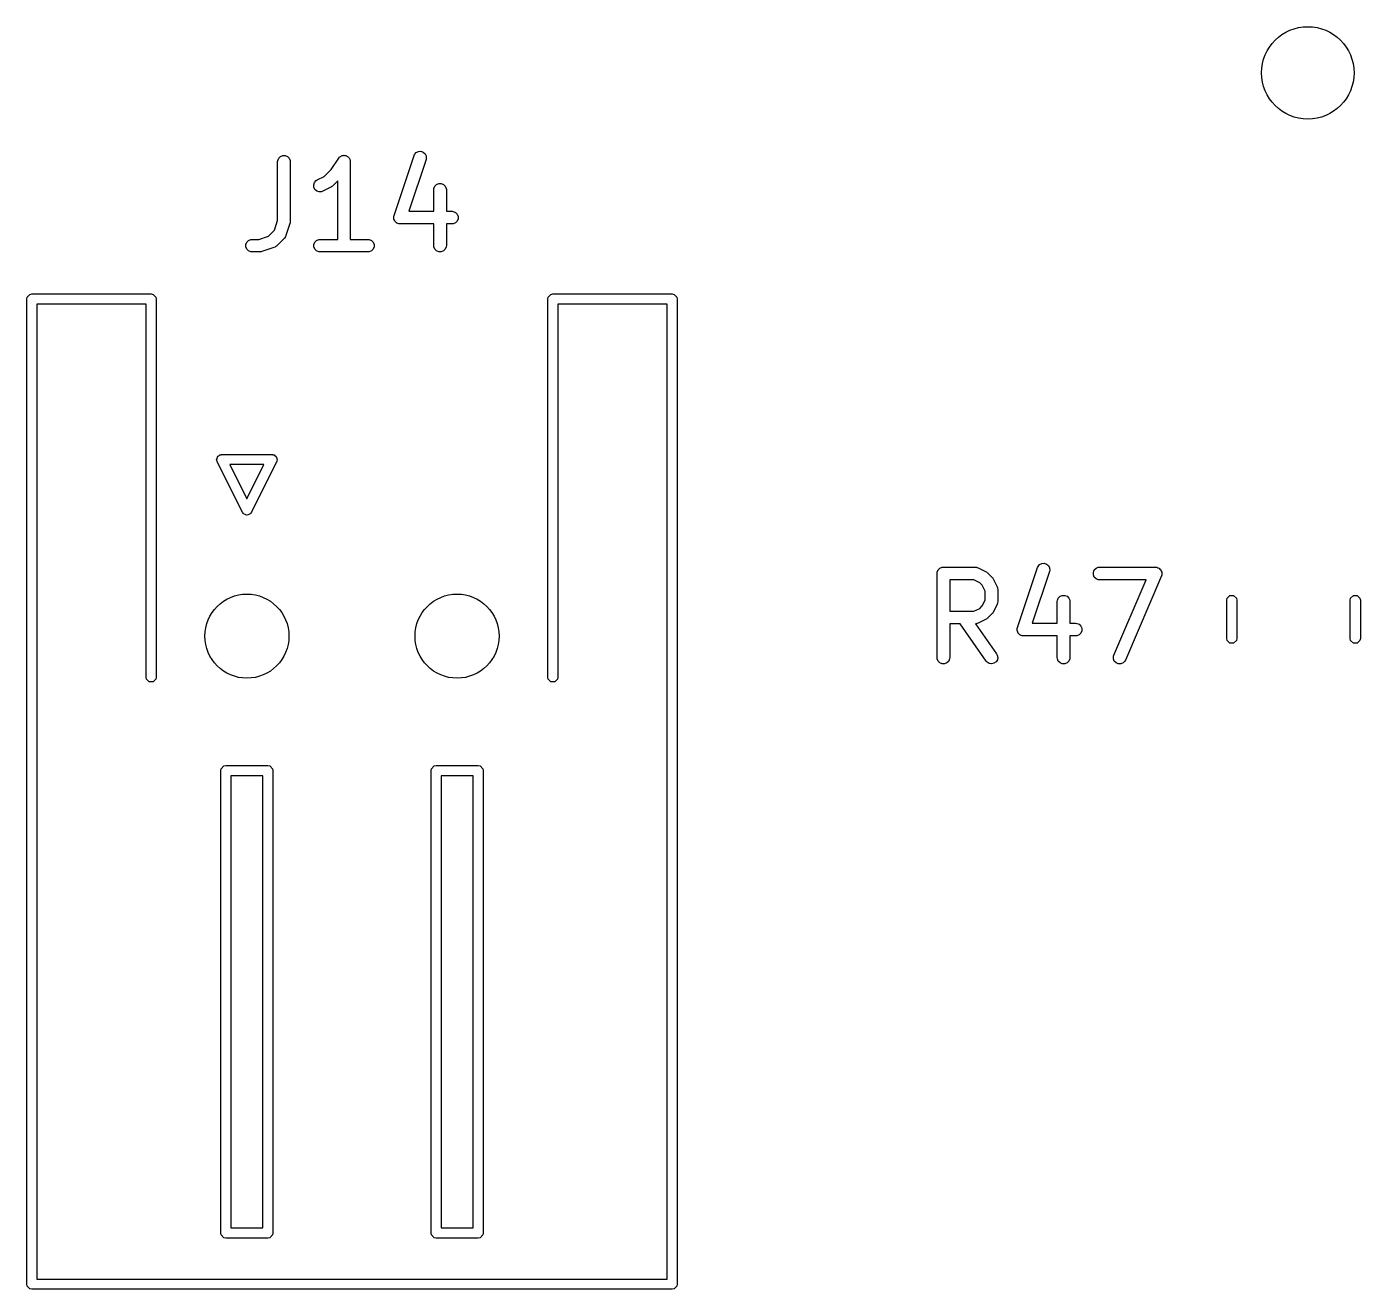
# Model space of a CAD drawing. Extents: x 2.05 to 8.87, y -5.84 to -2.88.
# Drawn here: x 5.489 to 6.114, y -5.835 to -5.244 of the extents above; entities that cross this region are included whole.
import ezdxf

# ---------------------------------------------------------------- set-up
doc = ezdxf.new("R2010")
doc.units = 0
doc.header["$MEASUREMENT"] = 0
doc.layers.add('BLACK', color=7, linetype='CONTINUOUS')

msp = doc.modelspace()

# ---------------------------------------------------------------- linework, layer by layer
at = {"layer": 'BLACK', "linetype": 'CONTINUOUS'}
for p, q in [((5.67179, -5.30307), (5.67282, -5.30255)), ((5.67282, -5.30255), (5.67397, -5.30247)), ((5.67397, -5.30247), (5.67507, -5.30284)), ((5.67507, -5.30284), (5.67594, -5.30359)), ((5.60691, -5.30728), (5.60697, -5.3067)), ((5.60691, -5.33492), (5.60691, -5.30728)), ((5.60697, -5.3067), (5.60741, -5.30564)), ((5.60741, -5.30564), (5.60822, -5.30482)), ((5.60822, -5.30482), (5.60929, -5.30438)), ((5.60929, -5.30438), (5.61044, -5.30438)), ((5.61044, -5.30438), (5.6115, -5.30482)), ((5.6115, -5.30482), (5.61232, -5.30564)), ((5.61232, -5.30564), (5.61276, -5.3067)), ((5.61276, -5.3067), (5.61281, -5.30728)), ((5.61281, -5.30728), (5.61281, -5.3354)), ((5.63194, -5.31102), (5.63553, -5.30564)), ((5.63553, -5.30563), (5.63589, -5.30519)), ((5.63553, -5.30564), (5.63553, -5.30563)), ((5.63553, -5.30564), (5.63553, -5.30564)), ((5.63553, -5.30564), (5.63553, -5.30564)), ((5.63589, -5.30519), (5.63614, -5.30503)), ((5.63614, -5.30503), (5.63634, -5.30482)), ((5.63634, -5.30482), (5.63661, -5.30471)), ((5.63661, -5.30471), (5.63685, -5.30455)), ((5.63685, -5.30455), (5.63714, -5.30449)), ((5.63714, -5.30449), (5.63741, -5.30438)), ((5.63741, -5.30438), (5.6377, -5.30438)), ((5.6377, -5.30438), (5.63798, -5.30432)), ((5.63798, -5.30432), (5.63827, -5.30438)), ((5.63827, -5.30438), (5.63856, -5.30438)), ((5.63856, -5.30438), (5.63883, -5.30449)), ((5.63883, -5.30449), (5.63911, -5.30455)), ((5.63911, -5.30455), (5.63935, -5.30471)), ((5.63935, -5.30471), (5.63962, -5.30482)), ((5.63962, -5.30482), (5.63983, -5.30503)), ((5.63983, -5.30503), (5.64007, -5.30519)), ((5.64007, -5.30519), (5.64023, -5.30543)), ((5.64023, -5.30543), (5.64044, -5.30564)), ((5.64044, -5.30564), (5.64055, -5.3059)), ((5.64055, -5.3059), (5.64071, -5.30614)), ((5.64071, -5.30614), (5.64077, -5.30643)), ((5.64077, -5.30643), (5.64088, -5.3067)), ((5.64088, -5.3067), (5.64093, -5.30727)), ((5.64093, -5.30727), (5.64094, -5.30727)), ((5.64094, -5.30727), (5.64094, -5.30727)), ((5.64094, -5.30727), (5.64094, -5.30728)), ((5.64094, -5.30728), (5.64094, -5.34369)), ((5.66143, -5.33259), (5.6708, -5.30447)), ((5.6764, -5.30634), (5.66833, -5.33057)), ((5.6708, -5.30447), (5.67104, -5.30394)), ((5.67104, -5.30394), (5.67179, -5.30307)), ((5.67594, -5.30359), (5.67645, -5.30462)), ((5.67653, -5.30577), (5.6764, -5.30634)), ((5.67645, -5.30462), (5.67653, -5.30577)), ((5.62541, -5.31588), (5.62873, -5.31422)), ((5.62873, -5.31422), (5.63194, -5.31102)), ((5.6238, -5.31816), (5.62417, -5.31706)), ((5.62389, -5.3193), (5.6238, -5.31816)), ((5.6244, -5.32034), (5.62389, -5.3193)), ((5.62417, -5.31706), (5.62492, -5.31619)), ((5.62527, -5.32109), (5.6244, -5.32034)), ((5.62492, -5.31619), (5.62541, -5.31588)), ((5.62636, -5.32145), (5.62527, -5.32109)), ((5.62751, -5.32137), (5.62636, -5.32145)), ((5.62805, -5.32117), (5.62751, -5.32137)), ((5.6318, -5.31929), (5.62805, -5.32117)), ((5.63205, -5.31914), (5.6318, -5.31929)), ((5.63212, -5.31911), (5.63205, -5.31914)), ((5.63221, -5.31904), (5.63212, -5.31911)), ((5.63229, -5.31898), (5.63221, -5.31904)), ((5.63235, -5.31892), (5.63229, -5.31898)), ((5.63257, -5.31874), (5.63235, -5.31892)), ((5.63503, -5.31628), (5.63257, -5.31874)), ((5.63503, -5.34369), (5.63503, -5.31628)), ((5.68002, -5.3204), (5.68008, -5.31982)), ((5.68002, -5.33057), (5.68002, -5.3204)), ((5.68008, -5.31982), (5.68052, -5.31876)), ((5.68052, -5.31876), (5.68134, -5.31794)), ((5.68134, -5.31794), (5.6824, -5.3175)), ((5.6824, -5.3175), (5.68355, -5.3175)), ((5.68355, -5.3175), (5.68462, -5.31794)), ((5.68462, -5.31794), (5.68543, -5.31876)), ((5.68543, -5.31876), (5.68587, -5.31982)), ((5.68587, -5.31982), (5.68593, -5.3204)), ((5.68593, -5.3204), (5.68593, -5.33057)), ((5.6613, -5.33315), (5.66133, -5.33301)), ((5.66133, -5.33363), (5.6613, -5.33315)), ((5.66133, -5.33295), (5.66136, -5.33287)), ((5.66133, -5.33301), (5.66133, -5.33295)), ((5.66133, -5.3341), (5.66133, -5.33363)), ((5.66137, -5.3342), (5.66133, -5.3341)), ((5.66136, -5.33287), (5.66143, -5.33259)), ((5.66833, -5.33057), (5.68002, -5.33057)), ((5.68593, -5.33057), (5.6886, -5.33057)), ((5.6886, -5.33057), (5.68918, -5.33063)), ((5.68918, -5.33063), (5.69024, -5.33107)), ((5.69024, -5.33107), (5.69106, -5.33188)), ((5.69106, -5.33188), (5.6915, -5.33295)), ((5.6915, -5.3341), (5.69106, -5.33516)), ((5.6915, -5.33295), (5.6915, -5.3341)), ((5.60264, -5.34219), (5.60541, -5.33943)), ((5.60541, -5.33943), (5.60691, -5.33492)), ((5.61266, -5.33633), (5.61079, -5.34196)), ((5.61273, -5.33605), (5.61266, -5.33633)), ((5.61276, -5.33597), (5.61273, -5.33605)), ((5.61277, -5.33587), (5.61276, -5.33597)), ((5.61279, -5.33577), (5.61277, -5.33587)), ((5.61281, -5.3354), (5.61279, -5.33569)), ((5.61279, -5.33569), (5.61279, -5.33577)), ((5.66138, -5.3343), (5.66137, -5.3342)), ((5.66159, -5.33473), (5.66138, -5.3343)), ((5.66177, -5.33516), (5.66159, -5.33473)), ((5.66185, -5.33524), (5.66177, -5.33516)), ((5.6619, -5.33533), (5.66185, -5.33524)), ((5.66225, -5.33564), (5.6619, -5.33533)), ((5.66259, -5.33598), (5.66225, -5.33564)), ((5.66269, -5.33602), (5.66259, -5.33598)), ((5.66277, -5.33609), (5.66269, -5.33602)), ((5.66322, -5.33624), (5.66277, -5.33609)), ((5.66365, -5.33642), (5.66322, -5.33624)), ((5.6638, -5.33643), (5.66365, -5.33642)), ((5.66386, -5.33645), (5.6638, -5.33643)), ((5.66394, -5.33645), (5.66386, -5.33645)), ((5.66423, -5.33648), (5.66394, -5.33645)), ((5.68002, -5.33648), (5.66423, -5.33648)), ((5.68002, -5.34665), (5.68002, -5.33648)), ((5.6886, -5.33648), (5.68593, -5.33648)), ((5.68593, -5.33648), (5.68593, -5.34665)), ((5.68918, -5.33642), (5.6886, -5.33648)), ((5.69024, -5.33598), (5.68918, -5.33642)), ((5.69106, -5.33516), (5.69024, -5.33598)), ((5.59197, -5.34607), (5.59241, -5.34501)), ((5.59197, -5.34722), (5.59197, -5.34607)), ((5.59241, -5.34501), (5.59322, -5.34419)), ((5.59322, -5.34419), (5.59429, -5.34375)), ((5.59429, -5.34375), (5.59486, -5.34369)), ((5.59486, -5.34369), (5.59813, -5.34369)), ((5.59813, -5.34369), (5.60264, -5.34219)), ((5.61007, -5.34311), (5.60632, -5.34686)), ((5.61044, -5.34266), (5.61007, -5.34311)), ((5.61048, -5.34256), (5.61044, -5.34266)), ((5.61055, -5.34248), (5.61048, -5.34256)), ((5.61079, -5.34196), (5.61055, -5.34248)), ((5.62384, -5.34607), (5.62428, -5.34501)), ((5.62384, -5.34722), (5.62384, -5.34607)), ((5.62428, -5.34501), (5.62509, -5.34419)), ((5.62509, -5.34419), (5.62616, -5.34375)), ((5.62616, -5.34375), (5.62673, -5.34369)), ((5.62673, -5.34369), (5.63503, -5.34369)), ((5.64094, -5.34369), (5.64923, -5.34369)), ((5.64923, -5.34369), (5.64981, -5.34375)), ((5.64981, -5.34375), (5.65087, -5.34419)), ((5.65087, -5.34419), (5.65169, -5.34501)), ((5.65169, -5.34501), (5.65213, -5.34607)), ((5.65213, -5.34607), (5.65213, -5.34722)), ((5.59241, -5.34829), (5.59197, -5.34722)), ((5.59322, -5.3491), (5.59241, -5.34829)), ((5.59429, -5.34954), (5.59322, -5.3491)), ((5.59486, -5.3496), (5.59429, -5.34954)), ((5.59861, -5.3496), (5.59486, -5.3496)), ((5.5989, -5.34957), (5.59861, -5.3496)), ((5.59898, -5.34958), (5.5989, -5.34957)), ((5.59908, -5.34955), (5.59898, -5.34958)), ((5.59919, -5.34954), (5.59908, -5.34955)), ((5.59926, -5.34951), (5.59919, -5.34954)), ((5.59955, -5.34945), (5.59926, -5.34951)), ((5.60517, -5.34757), (5.59955, -5.34945)), ((5.6057, -5.34734), (5.60517, -5.34757)), ((5.60578, -5.34727), (5.6057, -5.34734)), ((5.60588, -5.34723), (5.60578, -5.34727)), ((5.60632, -5.34686), (5.60588, -5.34723)), ((5.62428, -5.34829), (5.62384, -5.34722)), ((5.62509, -5.3491), (5.62428, -5.34829)), ((5.62616, -5.34954), (5.62509, -5.3491)), ((5.62673, -5.3496), (5.62616, -5.34954)), ((5.64923, -5.3496), (5.62673, -5.3496)), ((5.64981, -5.34954), (5.64923, -5.3496)), ((5.65087, -5.3491), (5.64981, -5.34954)), ((5.65169, -5.34829), (5.65087, -5.3491)), ((5.65213, -5.34722), (5.65169, -5.34829)), ((5.68008, -5.34722), (5.68002, -5.34665)), ((5.68052, -5.34829), (5.68008, -5.34722)), ((5.68134, -5.3491), (5.68052, -5.34829)), ((5.6824, -5.34954), (5.68134, -5.3491)), ((5.68355, -5.34954), (5.6824, -5.34954)), ((5.68462, -5.3491), (5.68355, -5.34954)), ((5.68543, -5.34829), (5.68462, -5.3491)), ((5.68587, -5.34722), (5.68543, -5.34829)), ((5.68593, -5.34665), (5.68587, -5.34722)), ((5.48937, -5.37165), (5.48955, -5.37075)), ((5.48955, -5.37075), (5.49083, -5.36947)), ((5.49083, -5.36947), (5.49173, -5.36929)), ((5.49173, -5.36929), (5.54764, -5.36929)), ((5.54764, -5.36929), (5.54854, -5.36947)), ((5.54854, -5.36947), (5.54982, -5.37075)), ((5.54982, -5.37075), (5.55, -5.37165)), ((5.73346, -5.37165), (5.73364, -5.37075)), ((5.73364, -5.37075), (5.73492, -5.36947)), ((5.73492, -5.36947), (5.73583, -5.36929)), ((5.73583, -5.36929), (5.79173, -5.36929)), ((5.79173, -5.36929), (5.79264, -5.36947)), ((5.79264, -5.36947), (5.79391, -5.37075)), ((5.79391, -5.37075), (5.79409, -5.37165)), ((5.48937, -5.83307), (5.48937, -5.37165)), ((5.54528, -5.37402), (5.49409, -5.37402)), ((5.49409, -5.37402), (5.49409, -5.83071)), ((5.54528, -5.54882), (5.54528, -5.37402)), ((5.55, -5.37165), (5.55, -5.54882)), ((5.73346, -5.54882), (5.73346, -5.37165)), ((5.78937, -5.37402), (5.73819, -5.37402)), ((5.73819, -5.37402), (5.73819, -5.54882)), ((5.78937, -5.83071), (5.78937, -5.37402)), ((5.79409, -5.37165), (5.79409, -5.83307)), ((5.57835, -5.44702), (5.57853, -5.4465)), ((5.57853, -5.44595), (5.5788, -5.44567)), ((5.57853, -5.4465), (5.57853, -5.44595)), ((5.5788, -5.44567), (5.57892, -5.4453)), ((5.57892, -5.4453), (5.57942, -5.44506)), ((5.57942, -5.44506), (5.5798, -5.44467)), ((5.5798, -5.44467), (5.58045, -5.44454)), ((5.58045, -5.44454), (5.58054, -5.44449)), ((5.58054, -5.44449), (5.58059, -5.44451)), ((5.58059, -5.44451), (5.58071, -5.44449)), ((5.58071, -5.44449), (5.60433, -5.44449)), ((5.60433, -5.44449), (5.60445, -5.44451)), ((5.60445, -5.44451), (5.6045, -5.44449)), ((5.6045, -5.44449), (5.60459, -5.44454)), ((5.60459, -5.44454), (5.60523, -5.44467)), ((5.60523, -5.44467), (5.60562, -5.44506)), ((5.60562, -5.44506), (5.60612, -5.4453)), ((5.60612, -5.4453), (5.60624, -5.44567)), ((5.60624, -5.44567), (5.60651, -5.44595)), ((5.60651, -5.44595), (5.60651, -5.4465)), ((5.60651, -5.4465), (5.60669, -5.44702)), ((5.57853, -5.44765), (5.57835, -5.44702)), ((5.57853, -5.44775), (5.57853, -5.44765)), ((5.57856, -5.44779), (5.57853, -5.44775)), ((5.5786, -5.44791), (5.57856, -5.44779)), ((5.59041, -5.47153), (5.5786, -5.44791)), ((5.58453, -5.44921), (5.59252, -5.46519)), ((5.60051, -5.44921), (5.58453, -5.44921)), ((5.59252, -5.46519), (5.60051, -5.44921)), ((5.60644, -5.44791), (5.59463, -5.47153)), ((5.60647, -5.44779), (5.60644, -5.44791)), ((5.60651, -5.44775), (5.60647, -5.44779)), ((5.60669, -5.44702), (5.60651, -5.44765)), ((5.60651, -5.44765), (5.60651, -5.44775)), ((5.5907, -5.4719), (5.59041, -5.47153)), ((5.59463, -5.47153), (5.59434, -5.4719)), ((5.59074, -5.47202), (5.5907, -5.4719)), ((5.59082, -5.47206), (5.59074, -5.47202)), ((5.59097, -5.47226), (5.59082, -5.47206)), ((5.59168, -5.47249), (5.59097, -5.47226)), ((5.59235, -5.47283), (5.59168, -5.47249)), ((5.59252, -5.47277), (5.59235, -5.47283)), ((5.59269, -5.47283), (5.59252, -5.47277)), ((5.59336, -5.47249), (5.59269, -5.47283)), ((5.59407, -5.47226), (5.59336, -5.47249)), ((5.59422, -5.47206), (5.59407, -5.47226)), ((5.5943, -5.47202), (5.59422, -5.47206)), ((5.59434, -5.4719), (5.5943, -5.47202)), ((5.96303, -5.49685), (5.96379, -5.49598)), ((5.96379, -5.49598), (5.96482, -5.49547)), ((5.96482, -5.49547), (5.96597, -5.49539)), ((5.96597, -5.49539), (5.96706, -5.49575)), ((5.96706, -5.49575), (5.96793, -5.4965)), ((5.96793, -5.4965), (5.96845, -5.49754)), ((5.91578, -5.50019), (5.91583, -5.49961)), ((5.91578, -5.53956), (5.91578, -5.50019)), ((5.91583, -5.49961), (5.91627, -5.49855)), ((5.91627, -5.49855), (5.91709, -5.49773)), ((5.91709, -5.49773), (5.91815, -5.49729)), ((5.91815, -5.49729), (5.91873, -5.49724)), ((5.91873, -5.49724), (5.93373, -5.49724)), ((5.93373, -5.49724), (5.9343, -5.49729)), ((5.9343, -5.49729), (5.9344, -5.49733)), ((5.9344, -5.49733), (5.93451, -5.49734)), ((5.93451, -5.49734), (5.93505, -5.49755)), ((5.93505, -5.49755), (5.9388, -5.49942)), ((5.9388, -5.49942), (5.93905, -5.49958)), ((5.93905, -5.49958), (5.93912, -5.49961)), ((5.93912, -5.49961), (5.9392, -5.49968)), ((5.9392, -5.49968), (5.93929, -5.49973)), ((5.93929, -5.49973), (5.93934, -5.49979)), ((5.93934, -5.49979), (5.93956, -5.49998)), ((5.93956, -5.49998), (5.94144, -5.50185)), ((5.94144, -5.50185), (5.94162, -5.50208)), ((5.94162, -5.50208), (5.94168, -5.50213)), ((5.94168, -5.50213), (5.94174, -5.50222)), ((5.94174, -5.50222), (5.94181, -5.5023)), ((5.94181, -5.5023), (5.94184, -5.50237)), ((5.94184, -5.50237), (5.94199, -5.50262)), ((5.94199, -5.50262), (5.94387, -5.50637)), ((5.95342, -5.5255), (5.9628, -5.49738)), ((5.9684, -5.49925), (5.96032, -5.52348)), ((5.9628, -5.49738), (5.96303, -5.49685)), ((5.96853, -5.49868), (5.9684, -5.49925)), ((5.96845, -5.49754), (5.96853, -5.49868)), ((5.98895, -5.49961), (5.98939, -5.49855)), ((5.98895, -5.50077), (5.98895, -5.49961)), ((5.98939, -5.50183), (5.98895, -5.50077)), ((5.98939, -5.49855), (5.9902, -5.49773)), ((5.9902, -5.50264), (5.98939, -5.50183)), ((5.9902, -5.49773), (5.99127, -5.49729)), ((5.99127, -5.50309), (5.9902, -5.50264)), ((5.99127, -5.49729), (5.99184, -5.49724)), ((5.99184, -5.49724), (6.01809, -5.49724)), ((6.02081, -5.50135), (6.00393, -5.54072)), ((6.01809, -5.49724), (6.01867, -5.49729)), ((6.01867, -5.49729), (6.01868, -5.4973)), ((6.01868, -5.4973), (6.0187, -5.4973)), ((6.0187, -5.4973), (6.01921, -5.49752)), ((6.01921, -5.49752), (6.01973, -5.49773)), ((6.01973, -5.49773), (6.01974, -5.49775)), ((6.01974, -5.49775), (6.01976, -5.49775)), ((6.01976, -5.49775), (6.02015, -5.49815)), ((6.02015, -5.49815), (6.02055, -5.49855)), ((6.02055, -5.49855), (6.02055, -5.49857)), ((6.02055, -5.49857), (6.02057, -5.49858)), ((6.02057, -5.49858), (6.02077, -5.4991)), ((6.02077, -5.4991), (6.02099, -5.49961)), ((6.02098, -5.5008), (6.02081, -5.50135)), ((6.02099, -5.50077), (6.02098, -5.50078)), ((6.02098, -5.50078), (6.02098, -5.5008)), ((6.02099, -5.49961), (6.02099, -5.49963)), ((6.02099, -5.49963), (6.02099, -5.49965)), ((6.02099, -5.49965), (6.02099, -5.50021)), ((6.02099, -5.50021), (6.02099, -5.50077)), ((5.93303, -5.50314), (5.92168, -5.50314)), ((5.92168, -5.50314), (5.92168, -5.51786)), ((5.93573, -5.50449), (5.93303, -5.50314)), ((5.93692, -5.50569), (5.93573, -5.50449)), ((5.93827, -5.50839), (5.93692, -5.50569)), ((5.93827, -5.51262), (5.93827, -5.50839)), ((5.94387, -5.50637), (5.94407, -5.50691)), ((5.94407, -5.50691), (5.94408, -5.50701)), ((5.94408, -5.50701), (5.94412, -5.50711)), ((5.94412, -5.50711), (5.94418, -5.50769)), ((5.94418, -5.50769), (5.94418, -5.51331)), ((5.99184, -5.50314), (5.99127, -5.50309)), ((6.01361, -5.50314), (5.99184, -5.50314)), ((5.9985, -5.5384), (6.01361, -5.50314)), ((5.93692, -5.51531), (5.93827, -5.51262)), ((5.94387, -5.51463), (5.94199, -5.51838)), ((5.94407, -5.51409), (5.94387, -5.51463)), ((5.94408, -5.51399), (5.94407, -5.51409)), ((5.94412, -5.51389), (5.94408, -5.51399)), ((5.94418, -5.51331), (5.94412, -5.51389)), ((5.97202, -5.51331), (5.97208, -5.51274)), ((5.97202, -5.52348), (5.97202, -5.51331)), ((5.97208, -5.51274), (5.97252, -5.51167)), ((5.97252, -5.51167), (5.97333, -5.51086)), ((5.97333, -5.51086), (5.9744, -5.51042)), ((5.9744, -5.51042), (5.97555, -5.51042)), ((5.97555, -5.51042), (5.97661, -5.51086)), ((5.97661, -5.51086), (5.97743, -5.51167)), ((5.97743, -5.51167), (5.97787, -5.51274)), ((5.97787, -5.51274), (5.97792, -5.51331)), ((5.97792, -5.51331), (5.97792, -5.52348)), ((6.05138, -5.51271), (6.05156, -5.51181)), ((6.05138, -5.53059), (6.05138, -5.51271)), ((6.05156, -5.51181), (6.05284, -5.51053)), ((6.05284, -5.51053), (6.05464, -5.51053)), ((6.05464, -5.51053), (6.05592, -5.51181)), ((6.05592, -5.51181), (6.0561, -5.51271)), ((6.0561, -5.51271), (6.0561, -5.53059)), ((6.10925, -5.51271), (6.10943, -5.51181)), ((6.10925, -5.53059), (6.10925, -5.51271)), ((6.10943, -5.51181), (6.11071, -5.51053)), ((6.11071, -5.51053), (6.11252, -5.51053)), ((6.11252, -5.51053), (6.1138, -5.51181)), ((6.1138, -5.51181), (6.11398, -5.51271)), ((6.11398, -5.51271), (6.11398, -5.53059)), ((5.92168, -5.51786), (5.93303, -5.51786)), ((5.93303, -5.51786), (5.93573, -5.51651)), ((5.93573, -5.51651), (5.93692, -5.51531)), ((5.93905, -5.52142), (5.9388, -5.52158)), ((5.93912, -5.52139), (5.93905, -5.52142)), ((5.9392, -5.52133), (5.93912, -5.52139)), ((5.93929, -5.52127), (5.9392, -5.52133)), ((5.93934, -5.52121), (5.93929, -5.52127)), ((5.93956, -5.52103), (5.93934, -5.52121)), ((5.94144, -5.51915), (5.93956, -5.52103)), ((5.94162, -5.51892), (5.94144, -5.51915)), ((5.94168, -5.51887), (5.94162, -5.51892)), ((5.94174, -5.51878), (5.94168, -5.51887)), ((5.94181, -5.5187), (5.94174, -5.51878)), ((5.94184, -5.51863), (5.94181, -5.5187)), ((5.94199, -5.51838), (5.94184, -5.51863)), ((5.92657, -5.52376), (5.92168, -5.52376)), ((5.92168, -5.52376), (5.92168, -5.53956)), ((5.93881, -5.54125), (5.92657, -5.52376)), ((5.9343, -5.52371), (5.93377, -5.52376)), ((5.93377, -5.52376), (5.94365, -5.53787)), ((5.9344, -5.52367), (5.9343, -5.52371)), ((5.93451, -5.52366), (5.9344, -5.52367)), ((5.93505, -5.52345), (5.93451, -5.52366)), ((5.9388, -5.52158), (5.93505, -5.52345)), ((5.95329, -5.52607), (5.95333, -5.52592)), ((5.95333, -5.52654), (5.95329, -5.52607)), ((5.95333, -5.52586), (5.95336, -5.52579)), ((5.95333, -5.52592), (5.95333, -5.52586)), ((5.95333, -5.52701), (5.95333, -5.52654)), ((5.95337, -5.52711), (5.95333, -5.52701)), ((5.95336, -5.52579), (5.95342, -5.5255)), ((5.95338, -5.52722), (5.95337, -5.52711)), ((5.95359, -5.52764), (5.95338, -5.52722)), ((5.95377, -5.52808), (5.95359, -5.52764)), ((5.96032, -5.52348), (5.97202, -5.52348)), ((5.97792, -5.52348), (5.9806, -5.52348)), ((5.9806, -5.52348), (5.98117, -5.52354)), ((5.98117, -5.52354), (5.98224, -5.52398)), ((5.98224, -5.52398), (5.98305, -5.5248)), ((5.98305, -5.5248), (5.98349, -5.52586)), ((5.98349, -5.52701), (5.98305, -5.52808)), ((5.98349, -5.52586), (5.98349, -5.52701)), ((5.95384, -5.52815), (5.95377, -5.52808)), ((5.95389, -5.52825), (5.95384, -5.52815)), ((5.95425, -5.52856), (5.95389, -5.52825)), ((5.95458, -5.52889), (5.95425, -5.52856)), ((5.95468, -5.52893), (5.95458, -5.52889)), ((5.95476, -5.529), (5.95468, -5.52893)), ((5.95521, -5.52915), (5.95476, -5.529)), ((5.95565, -5.52933), (5.95521, -5.52915)), ((5.9558, -5.52935), (5.95565, -5.52933)), ((5.95585, -5.52937), (5.9558, -5.52935)), ((5.95593, -5.52936), (5.95585, -5.52937)), ((5.95622, -5.52939), (5.95593, -5.52936)), ((5.97202, -5.52939), (5.95622, -5.52939)), ((5.97202, -5.53956), (5.97202, -5.52939)), ((5.9806, -5.52939), (5.97792, -5.52939)), ((5.97792, -5.52939), (5.97792, -5.53956)), ((5.98117, -5.52933), (5.9806, -5.52939)), ((5.98224, -5.52889), (5.98117, -5.52933)), ((5.98305, -5.52808), (5.98224, -5.52889)), ((6.05156, -5.5315), (6.05138, -5.53059)), ((6.05284, -5.53278), (6.05156, -5.5315)), ((6.05464, -5.53278), (6.05284, -5.53278)), ((6.05592, -5.5315), (6.05464, -5.53278)), ((6.0561, -5.53059), (6.05592, -5.5315)), ((6.10943, -5.5315), (6.10925, -5.53059)), ((6.11071, -5.53278), (6.10943, -5.5315)), ((6.11252, -5.53278), (6.11071, -5.53278)), ((6.1138, -5.5315), (6.11252, -5.53278)), ((6.11398, -5.53059), (6.1138, -5.5315)), ((5.91583, -5.54014), (5.91578, -5.53956)), ((5.91627, -5.5412), (5.91583, -5.54014)), ((5.92162, -5.54014), (5.92118, -5.5412)), ((5.92168, -5.53956), (5.92162, -5.54014)), ((5.94365, -5.53787), (5.94393, -5.53837)), ((5.94393, -5.53837), (5.94418, -5.5395)), ((5.94418, -5.5395), (5.94398, -5.54063)), ((5.97208, -5.54014), (5.97202, -5.53956)), ((5.97252, -5.5412), (5.97208, -5.54014)), ((5.97787, -5.54014), (5.97743, -5.5412)), ((5.97792, -5.53956), (5.97787, -5.54014)), ((5.99832, -5.5401), (5.99833, -5.53895)), ((5.99874, -5.54117), (5.99832, -5.5401)), ((5.99833, -5.53895), (5.9985, -5.5384)), ((5.91709, -5.54201), (5.91627, -5.5412)), ((5.91815, -5.54246), (5.91709, -5.54201)), ((5.9193, -5.54246), (5.91815, -5.54246)), ((5.92037, -5.54201), (5.9193, -5.54246)), ((5.92118, -5.5412), (5.92037, -5.54201)), ((5.93918, -5.54169), (5.93881, -5.54125)), ((5.94016, -5.54231), (5.93918, -5.54169)), ((5.94129, -5.54251), (5.94016, -5.54231)), ((5.94241, -5.54226), (5.94129, -5.54251)), ((5.94336, -5.5416), (5.94241, -5.54226)), ((5.94398, -5.54063), (5.94336, -5.5416)), ((5.97333, -5.54201), (5.97252, -5.5412)), ((5.9744, -5.54246), (5.97333, -5.54201)), ((5.97555, -5.54246), (5.9744, -5.54246)), ((5.97661, -5.54201), (5.97555, -5.54246)), ((5.97743, -5.5412), (5.97661, -5.54201)), ((5.99955, -5.54199), (5.99874, -5.54117)), ((6.00061, -5.54245), (5.99955, -5.54199)), ((6.00176, -5.54246), (6.00061, -5.54245)), ((6.00283, -5.54203), (6.00176, -5.54246)), ((6.00365, -5.54123), (6.00283, -5.54203)), ((6.00393, -5.54072), (6.00365, -5.54123)), ((5.54546, -5.54972), (5.54528, -5.54882)), ((5.54673, -5.551), (5.54546, -5.54972)), ((5.54854, -5.551), (5.54673, -5.551)), ((5.54982, -5.54972), (5.54854, -5.551)), ((5.55, -5.54882), (5.54982, -5.54972)), ((5.73364, -5.54972), (5.73346, -5.54882)), ((5.73492, -5.551), (5.73364, -5.54972)), ((5.73673, -5.551), (5.73492, -5.551)), ((5.73801, -5.54972), (5.73673, -5.551)), ((5.73819, -5.54882), (5.73801, -5.54972)), ((5.58177, -5.59034), (5.58268, -5.59016)), ((5.58268, -5.59016), (5.60236, -5.59016)), ((5.60236, -5.59016), (5.60327, -5.59034)), ((5.6802, -5.59034), (5.6811, -5.59016)), ((5.6811, -5.59016), (5.70079, -5.59016)), ((5.70079, -5.59016), (5.70169, -5.59034)), ((5.58031, -5.59252), (5.58049, -5.59162)), ((5.58031, -5.80906), (5.58031, -5.59252)), ((5.58049, -5.59162), (5.58177, -5.59034)), ((5.58504, -5.59488), (5.58504, -5.80669)), ((5.6, -5.59488), (5.58504, -5.59488)), ((5.6, -5.80669), (5.6, -5.59488)), ((5.60327, -5.59034), (5.60454, -5.59162)), ((5.60454, -5.59162), (5.60472, -5.59252)), ((5.60472, -5.59252), (5.60472, -5.80906)), ((5.67874, -5.59252), (5.67892, -5.59162)), ((5.67874, -5.80906), (5.67874, -5.59252)), ((5.67892, -5.59162), (5.6802, -5.59034)), ((5.68346, -5.59488), (5.68346, -5.80669)), ((5.69843, -5.59488), (5.68346, -5.59488)), ((5.69843, -5.80669), (5.69843, -5.59488)), ((5.70169, -5.59034), (5.70297, -5.59162)), ((5.70297, -5.59162), (5.70315, -5.59252)), ((5.70315, -5.59252), (5.70315, -5.80906)), ((5.58504, -5.80669), (5.6, -5.80669)), ((5.68346, -5.80669), (5.69843, -5.80669)), ((5.58049, -5.80996), (5.58031, -5.80906)), ((5.58177, -5.81124), (5.58049, -5.80996)), ((5.58268, -5.81142), (5.58177, -5.81124)), ((5.60236, -5.81142), (5.58268, -5.81142)), ((5.60327, -5.81124), (5.60236, -5.81142)), ((5.60454, -5.80996), (5.60327, -5.81124)), ((5.60472, -5.80906), (5.60454, -5.80996)), ((5.67892, -5.80996), (5.67874, -5.80906)), ((5.6802, -5.81124), (5.67892, -5.80996)), ((5.6811, -5.81142), (5.6802, -5.81124)), ((5.70079, -5.81142), (5.6811, -5.81142)), ((5.70169, -5.81124), (5.70079, -5.81142)), ((5.70297, -5.80996), (5.70169, -5.81124)), ((5.70315, -5.80906), (5.70297, -5.80996)), ((5.48955, -5.83397), (5.48937, -5.83307)), ((5.49409, -5.83071), (5.64173, -5.83071)), ((5.64173, -5.83071), (5.78937, -5.83071)), ((5.79409, -5.83307), (5.79391, -5.83397)), ((5.49083, -5.83525), (5.48955, -5.83397)), ((5.49173, -5.83543), (5.49083, -5.83525)), ((5.64173, -5.83543), (5.49173, -5.83543)), ((5.79173, -5.83543), (5.64173, -5.83543)), ((5.79264, -5.83525), (5.79173, -5.83543)), ((5.79391, -5.83397), (5.79264, -5.83525))]:
    msp.add_line(p, q, dxfattribs=at)
at = {"layer": 'BLACK'}
for centre, radius in [((6.08937, -5.26575), 0.02165), ((6.08937, -5.26575), 0.02165), ((5.59252, -5.52953), 0.01969), ((5.59252, -5.52953), 0.01969), ((5.69094, -5.52953), 0.01969), ((5.69094, -5.52953), 0.01969)]:
    msp.add_circle(centre, radius, dxfattribs=at)

doc.saveas('drawing.dxf')
